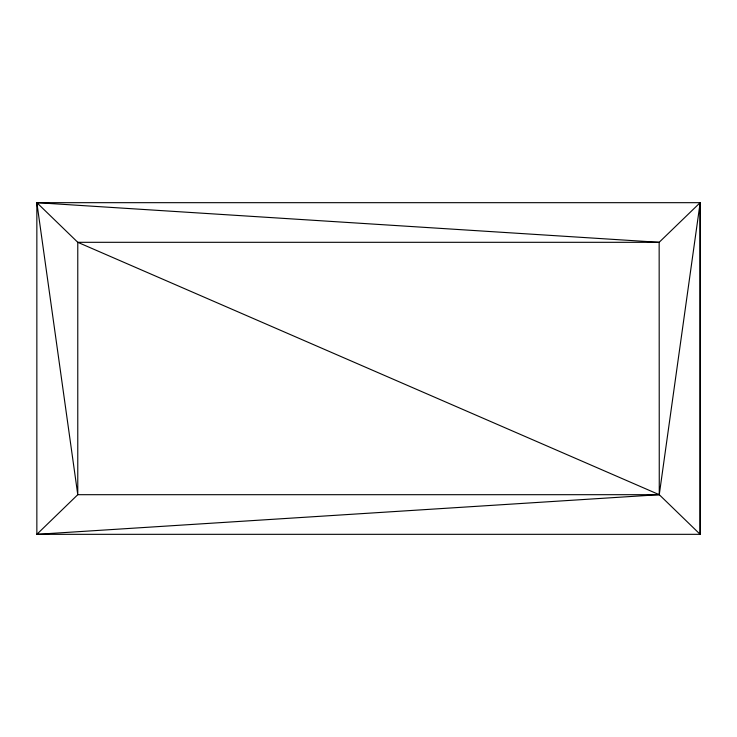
<?xml version="1.0" encoding="UTF-8"?>
<svg xmlns="http://www.w3.org/2000/svg" width="737" height="737" viewBox="0 0 737 737"><rect width="100%" height="100%" fill="white"/><g stroke="black" fill="none" stroke-linecap="round" stroke-linejoin="round"><path stroke-width="1.11" d="M700.15 202.675L700.15 534.325L36.85 534.325L36.85 202.675L700.15 202.675L700.15 534.325L659.265 494.693L77.772 242.307L36.85 202.675L659.154 242.307L700.15 202.675L659.265 494.693L36.85 534.325L77.772 494.693L659.265 494.693L659.154 242.307L77.772 242.307L77.772 494.693L36.85 202.675"/></g></svg>
